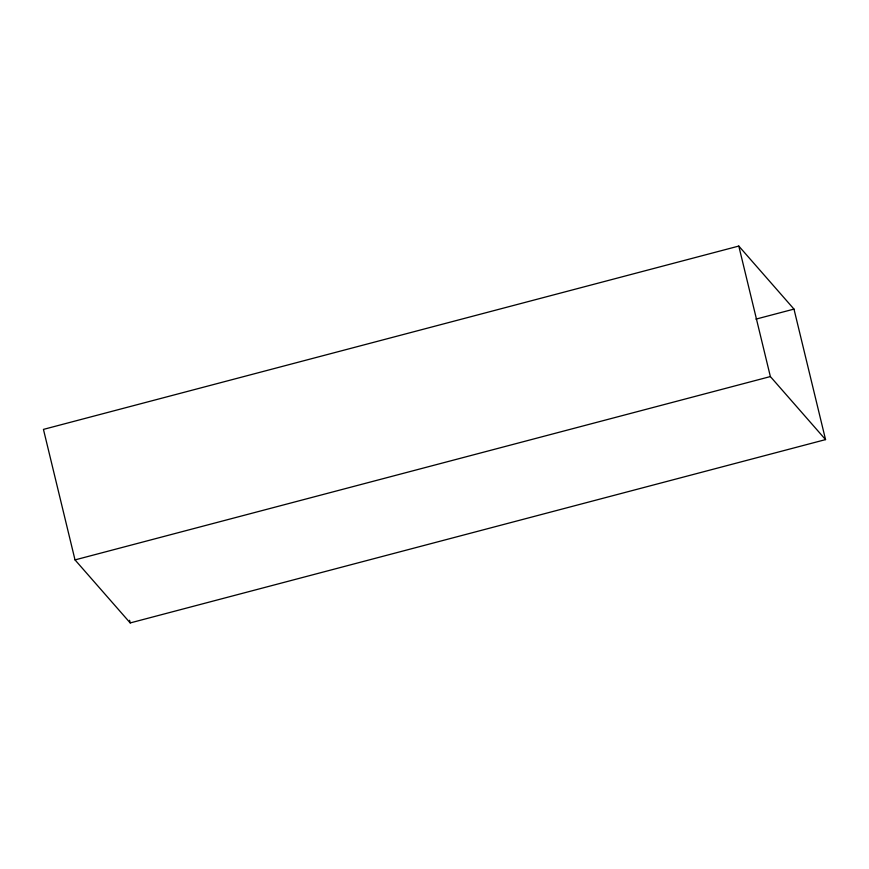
<?xml version="1.0" encoding="UTF-8"?>
<svg xmlns="http://www.w3.org/2000/svg" width="869" height="869" viewBox="0 0 869 869"><rect width="100%" height="100%" fill="white"/><g stroke="black" fill="none" stroke-linecap="round" stroke-linejoin="round"><path stroke-width="1.3" d="M738.791 246.068L43.45 429.395L75.016 559.897L130.209 622.932L825.55 439.605L793.984 309.103L738.791 246.068L770.369 376.57L825.55 439.605M755.932 319.129L793.984 309.103M75.016 559.897L770.369 376.57M129.568 620.292L130.209 622.932"/></g></svg>
